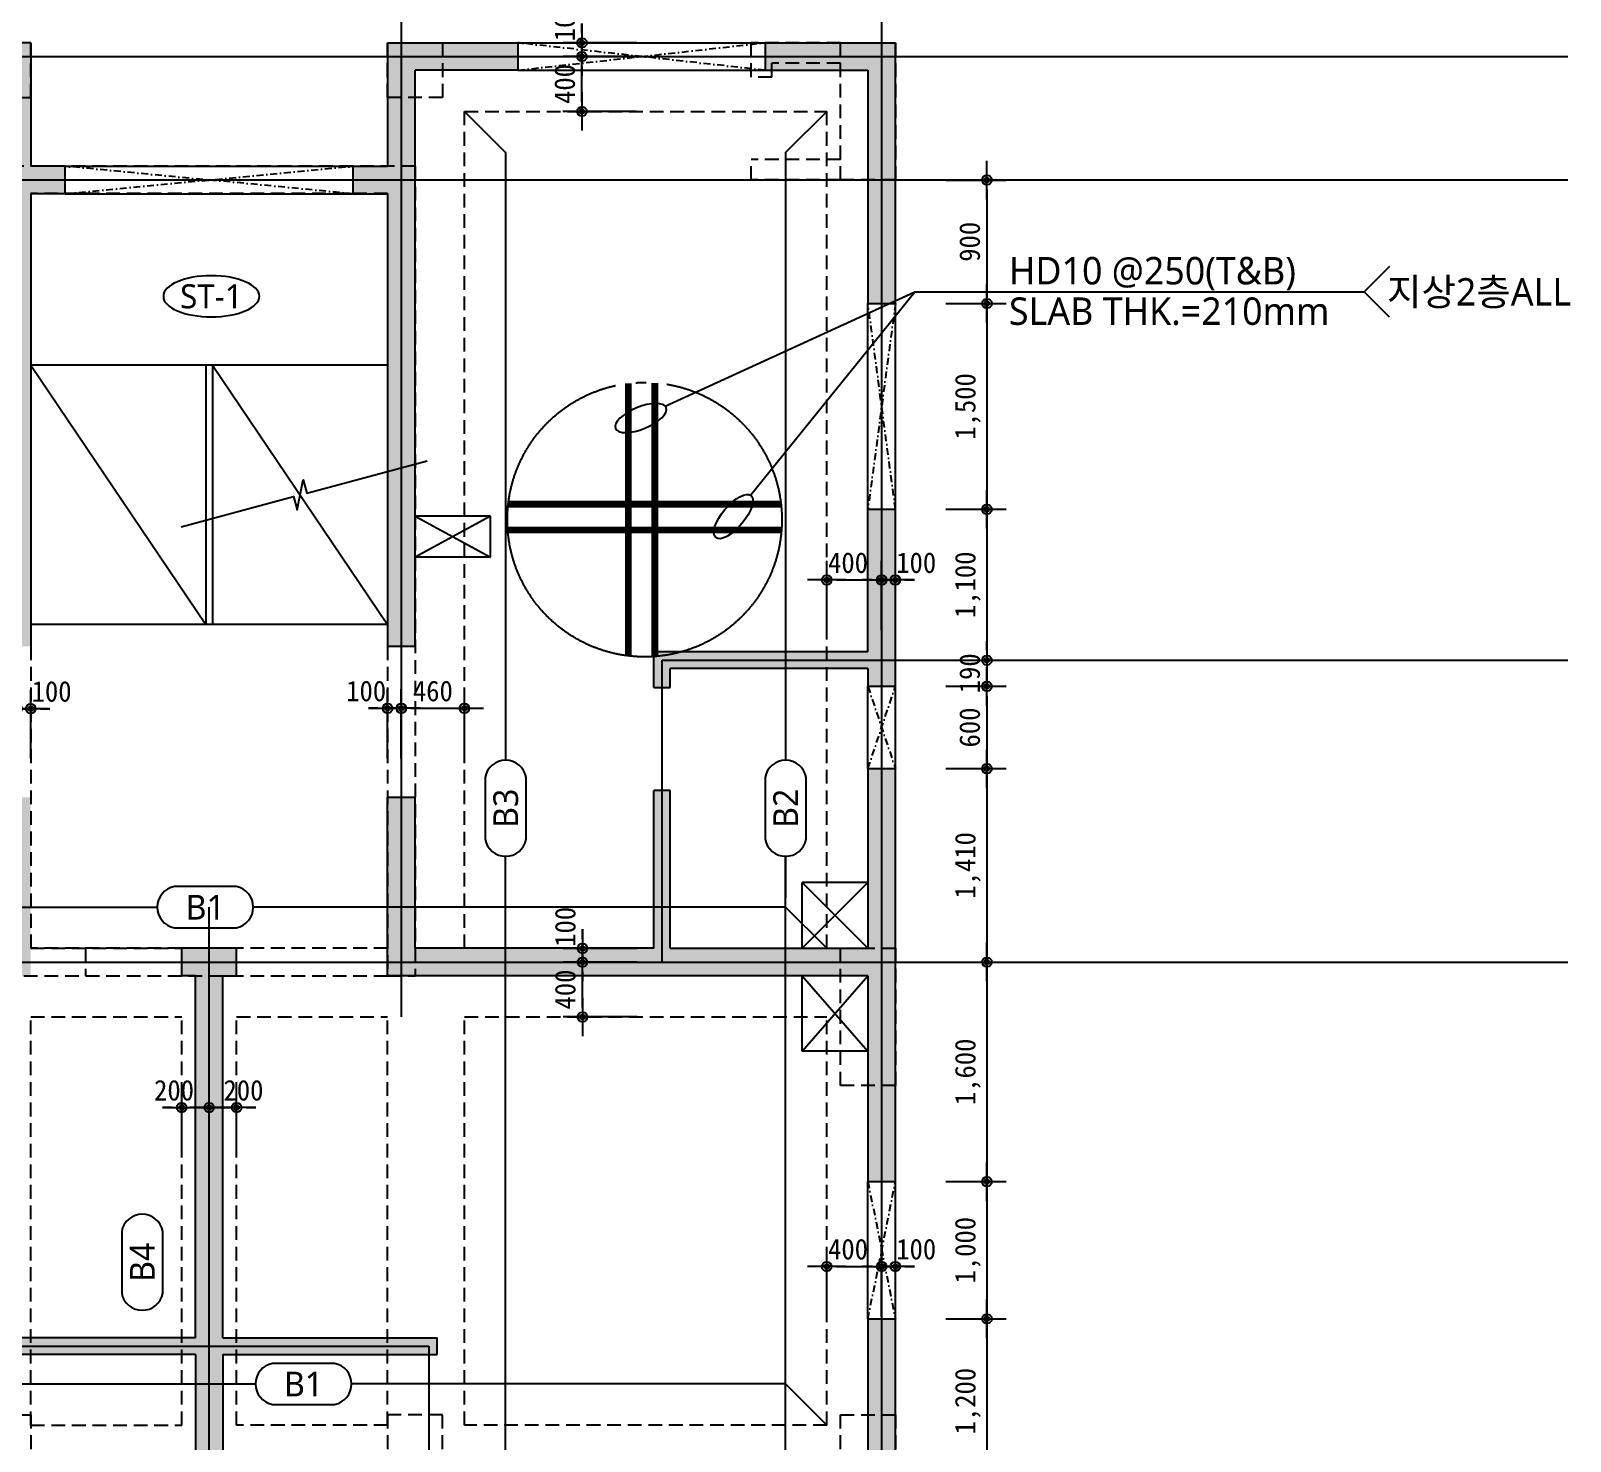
# Model space of a CAD drawing. Extents: x 4530 to 250084, y -28397 to -2308.
# Drawn here: x 59530 to 70747, y -18488 to -8208 of the extents above; entities that cross this region are included whole.
import ezdxf
from ezdxf.enums import TextEntityAlignment as Align

# ---------------------------------------------------------------- set-up
doc = ezdxf.new("R2010")
doc.units = 0
doc.header["$LTSCALE"] = 100
doc.header["$MEASUREMENT"] = 0
doc.header["$PDMODE"] = 34
doc.header["$PDSIZE"] = 3
for name, pattern in [('CENTER2', [16.25, 15, -0.5, 0.25, -0.5]), ('DASHDOT', [1, 0.5, -0.25, 0, -0.25]), ('DASHED2', [2.75, 2, -0.75]), ('HIDDEN2', [1.5, 1, -0.5])]:
    doc.linetypes.add(name, pattern=pattern)
doc.layers.get('0').update_dxf_attribs({"linetype": 'CONTINUOUS'})
doc.layers.get('Defpoints').update_dxf_attribs({"color": 171, "linetype": 'CONTINUOUS'})
for name, color, linetype in [('AA-253', 253, 'CONTINUOUS'), ('AS-WAL2', 7, 'CONTINUOUS'), ('BCON', 6, 'HIDDEN2'), ('cen', 1, 'CONTINUOUS'), ('CON', 2, 'CONTINUOUS'), ('ELE4', 4, 'CONTINUOUS'), ('OPEN', 8, 'CONTINUOUS'), ('RXOPEN', 8, 'DASHDOT'), ('S_GIR(RC)', 3, 'HIDDEN2'), ('S_REBAR(B)', 4, 'DASHED2'), ('S_REBAR(T)', 4, 'CONTINUOUS'), ('S_SYM', 6, 'CONTINUOUS'), ('S_SYM(B)', 5, 'CONTINUOUS'), ('S_SYM(S)', 5, 'CONTINUOUS'), ('S_TXT(G)', 7, 'CONTINUOUS'), ('S_TXT(S)', 3, 'CONTINUOUS'), ('SDIM', 1, 'CONTINUOUS'), ('SYM', 7, 'CONTINUOUS'), ('TEXT-02', 3, 'CONTINUOUS')]:
    doc.layers.add(name, color=color, linetype=linetype)
doc.styles.add('EUN-STYLE1', font='malgun.ttf')
doc.styles.add('WL', font='')
doc.styles.add('돋움', font='')
doc.styles.get('WL').set_extended_font_data('Dotum')
doc.styles.get('돋움').set_extended_font_data('DotumChe')
doc.dimstyles.new('YenaA3-100-S', dxfattribs={"dimscale": 200, "dimtxt": 3, "dimasz": 0.75, "dimexe": 1.4, "dimexo": 3, "dimgap": 0.5, "dimtad": 1, "dimdec": 0, "dimdsep": 46, "dimlunit": 6, "dimtxsty": 'WL', "dimblk1": 'DIMDOT', "dimblk2": 'DIMDOT', "dimsah": 1, "dimcen": 2.5, "dimdle": 2, "dimclrd": 256, "dimclre": 256, "dimclrt": 4, "dimadec": 0, "dimazin": 0, "dimtfac": 8, "dimtdec": 0, "dimtix": 1, "dimtmove": 2, "dimatfit": 3, "dimldrblk": 'DIMDOT', "dimfxl": 1, "dimtolj": 1, "dimtzin": 0, "dimarcsym": 0})

# ---------------------------------------------------------------- blocks, each defined once
blk = doc.blocks.new('FHSG')
at = {"layer": 'BCON'}
for p, q in [((106780, 21767), (106780, 22017)), ((107430, 22017), (106780, 22017)), ((106930, 21767), (106780, 21767)), ((106930, 21767), (106930, 21867)), ((107430, 21867), (106930, 21867)), ((101330, 21117), (101330, 15217)), ((104330, 21117), (101330, 21117)), ((104330, 21117), (104330, 15217)), ((106780, 21017), (106780, 21167)), ((107430, 21167), (106780, 21167)), ((107430, 21017), (106780, 21017)), ((101530, 20917), (101530, 15417)), ((104130, 20917), (101530, 20917)), ((104130, 20917), (104130, 15217)), ((104130, 15417), (101530, 15417)), ((101930, 15417), (101930, 15217)), ((101330, 15217), (104130, 15217)), ((104130, 15217), (104330, 15217))]:
    blk.add_line(p, q, dxfattribs=at)
for points in [[(98230, 22017), (97830, 22017), (97830, 21017), (98230, 21017)], [(101530, 22017), (101130, 22017), (101130, 21617), (101530, 21617)], [(104130, 22017), (104530, 22017), (104530, 21617), (104130, 21617)], [(107430, 22017), (107830, 22017), (107830, 21017), (107430, 21017)], [(98230, 15417), (97830, 15417), (97830, 14417), (98230, 14417)], [(107430, 15417), (107830, 15417), (107830, 14417), (107430, 14417)], [(98230, 12017), (97830, 12017), (97830, 11017), (98230, 11017)], [(101130, 12017), (101530, 12017), (101530, 11017), (101130, 11017)], [(104530, 12017), (104130, 12017), (104130, 11017), (104530, 11017)], [(107430, 12017), (107830, 12017), (107830, 11017), (107430, 11017)]]:
    blk.add_lwpolyline(points, close=True, dxfattribs=at)
blk = doc.blocks.new('SYM(B)')
at = {"layer": 'S_SYM', "color": 5, "elevation": 0}
blk.add_lwpolyline([(180, -120, 0.833333), (180, 120), (-180, 120, 0.833333), (-180, -120)], format="xyb", close=True, dxfattribs=at)
blk = doc.blocks.new('DIMDOT')
at = {"linetype": 'Continuous'}
blk.add_line((-2, 0), (2, 0), dxfattribs=at)
for radius in [0.5, 0.25]:
    blk.add_circle((0, 0), radius, dxfattribs=at)
blk = doc.blocks.new('*D47')
at = {"layer": 'Defpoints', "color": 0, "transparency": 16777216}
for p in [(59430, -13149), (58970, -13814), (59430, -13814)]:
    blk.add_point(p, dxfattribs=at)
at = {"layer": 'SDIM', "lineweight": -2, "transparency": 16777216}
for p, q in [((58970, -13514), (58970, -13009)), ((59430, -13514), (59430, -13009)), ((59040, -13149), (59360, -13149))]:
    blk.add_line(p, q, dxfattribs=at)
at = {"layer": 'SDIM', "lineweight": -2, "transparency": 16777216, "xscale": 70, "yscale": 70, "zscale": 70, "rotation": 180}
blk.add_blockref('DIMDOT', (58970, -13149), dxfattribs=at)
at = {"layer": 'SDIM', "lineweight": -2, "transparency": 16777216, "xscale": 70, "yscale": 70, "zscale": 70}
blk.add_blockref('DIMDOT', (59430, -13149), dxfattribs=at)
at = {"layer": 'SDIM', "color": 4, "transparency": 16777216, "insert": (59185, -13024), "char_height": 150, "attachment_point": 5, "style": '돋움'}
blk.add_mtext('\\A1;460', dxfattribs=at)
blk = doc.blocks.new('*D48')
at = {"layer": 'Defpoints', "color": 0, "transparency": 16777216}
for p in [(59530, -13149), (59430, -13814), (59530, -13814)]:
    blk.add_point(p, dxfattribs=at)
at = {"layer": 'SDIM', "lineweight": -2, "transparency": 16777216}
for p, q in [((59430, -13514), (59430, -13009)), ((59530, -13514), (59530, -13009)), ((59360, -13149), (59290, -13149)), ((59430, -13149), (59530, -13149)), ((59600, -13149), (59670, -13149))]:
    blk.add_line(p, q, dxfattribs=at)
at = {"layer": 'SDIM', "lineweight": -2, "transparency": 16777216, "xscale": 70, "yscale": 70, "zscale": 70}
blk.add_blockref('DIMDOT', (59430, -13149), dxfattribs=at)
at = {"layer": 'SDIM', "lineweight": -2, "transparency": 16777216, "xscale": 70, "yscale": 70, "zscale": 70, "rotation": 180}
blk.add_blockref('DIMDOT', (59530, -13149), dxfattribs=at)
at = {"layer": 'SDIM', "color": 4, "transparency": 16777216, "insert": (59682, -13024), "char_height": 150, "attachment_point": 5, "style": '돋움'}
blk.add_mtext('\\A1;100', dxfattribs=at)
blk = doc.blocks.new('*D49')
at = {"layer": 'Defpoints', "color": 0, "transparency": 16777216}
for p in [(62230, -13146), (62130, -13812), (62230, -13812)]:
    blk.add_point(p, dxfattribs=at)
at = {"layer": 'SDIM', "lineweight": -2, "transparency": 16777216}
for p, q in [((62130, -13512), (62130, -13006)), ((62230, -13512), (62230, -13006)), ((62060, -13146), (61990, -13146)), ((62130, -13146), (62230, -13146)), ((62300, -13146), (62370, -13146))]:
    blk.add_line(p, q, dxfattribs=at)
at = {"layer": 'SDIM', "lineweight": -2, "transparency": 16777216, "xscale": 70, "yscale": 70, "zscale": 70}
blk.add_blockref('DIMDOT', (62130, -13146), dxfattribs=at)
at = {"layer": 'SDIM', "lineweight": -2, "transparency": 16777216, "xscale": 70, "yscale": 70, "zscale": 70, "rotation": 180}
blk.add_blockref('DIMDOT', (62230, -13146), dxfattribs=at)
at = {"layer": 'SDIM', "color": 4, "transparency": 16777216, "insert": (61974, -13021), "char_height": 150, "attachment_point": 5, "style": '돋움'}
blk.add_mtext('\\A1;100', dxfattribs=at)
blk = doc.blocks.new('*D50')
at = {"layer": 'Defpoints', "color": 0, "transparency": 16777216}
for p in [(62690, -13146), (62230, -13812), (62690, -13812)]:
    blk.add_point(p, dxfattribs=at)
at = {"layer": 'SDIM', "lineweight": -2, "transparency": 16777216}
for p, q in [((62230, -13512), (62230, -13006)), ((62690, -13512), (62690, -13006)), ((62300, -13146), (62620, -13146))]:
    blk.add_line(p, q, dxfattribs=at)
at = {"layer": 'SDIM', "lineweight": -2, "transparency": 16777216, "xscale": 70, "yscale": 70, "zscale": 70, "rotation": 180}
blk.add_blockref('DIMDOT', (62230, -13146), dxfattribs=at)
at = {"layer": 'SDIM', "lineweight": -2, "transparency": 16777216, "xscale": 70, "yscale": 70, "zscale": 70}
blk.add_blockref('DIMDOT', (62690, -13146), dxfattribs=at)
at = {"layer": 'SDIM', "color": 4, "transparency": 16777216, "insert": (62460, -13021), "char_height": 150, "attachment_point": 5, "style": '돋움'}
blk.add_mtext('\\A1;460', dxfattribs=at)
blk = doc.blocks.new('*D51')
at = {"layer": 'Defpoints', "color": 0, "transparency": 16777216}
for p in [(65730, -12211), (65330, -12876), (65730, -12876)]:
    blk.add_point(p, dxfattribs=at)
at = {"layer": 'SDIM', "lineweight": -2, "transparency": 16777216}
for p, q in [((65330, -12576), (65330, -12071)), ((65730, -12576), (65730, -12071)), ((65400, -12211), (65660, -12211))]:
    blk.add_line(p, q, dxfattribs=at)
at = {"layer": 'SDIM', "lineweight": -2, "transparency": 16777216, "xscale": 70, "yscale": 70, "zscale": 70, "rotation": 180}
blk.add_blockref('DIMDOT', (65330, -12211), dxfattribs=at)
at = {"layer": 'SDIM', "lineweight": -2, "transparency": 16777216, "xscale": 70, "yscale": 70, "zscale": 70}
blk.add_blockref('DIMDOT', (65730, -12211), dxfattribs=at)
at = {"layer": 'SDIM', "color": 4, "transparency": 16777216, "insert": (65485, -12086), "char_height": 150, "attachment_point": 5, "style": '돋움'}
blk.add_mtext('\\A1;400', dxfattribs=at)
blk = doc.blocks.new('*D52')
at = {"layer": 'Defpoints', "color": 0, "transparency": 16777216}
for p in [(65830, -12211), (65730, -12876), (65830, -12876)]:
    blk.add_point(p, dxfattribs=at)
at = {"layer": 'SDIM', "lineweight": -2, "transparency": 16777216}
for p, q in [((65730, -12576), (65730, -12071)), ((65830, -12576), (65830, -12071)), ((65660, -12211), (65590, -12211)), ((65730, -12211), (65830, -12211)), ((65900, -12211), (65970, -12211))]:
    blk.add_line(p, q, dxfattribs=at)
at = {"layer": 'SDIM', "lineweight": -2, "transparency": 16777216, "xscale": 70, "yscale": 70, "zscale": 70}
blk.add_blockref('DIMDOT', (65730, -12211), dxfattribs=at)
at = {"layer": 'SDIM', "lineweight": -2, "transparency": 16777216, "xscale": 70, "yscale": 70, "zscale": 70, "rotation": 180}
blk.add_blockref('DIMDOT', (65830, -12211), dxfattribs=at)
at = {"layer": 'SDIM', "color": 4, "transparency": 16777216, "insert": (65982, -12086), "char_height": 150, "attachment_point": 5, "style": '돋움'}
blk.add_mtext('\\A1;100', dxfattribs=at)
blk = doc.blocks.new('*D53')
at = {"layer": 'Defpoints', "color": 0, "transparency": 16777216}
for p in [(65730, -17215), (65330, -17880), (65730, -17880)]:
    blk.add_point(p, dxfattribs=at)
at = {"layer": 'SDIM', "lineweight": -2, "transparency": 16777216}
for p, q in [((65330, -17580), (65330, -17075)), ((65730, -17580), (65730, -17075)), ((65400, -17215), (65660, -17215))]:
    blk.add_line(p, q, dxfattribs=at)
at = {"layer": 'SDIM', "lineweight": -2, "transparency": 16777216, "xscale": 70, "yscale": 70, "zscale": 70, "rotation": 180}
blk.add_blockref('DIMDOT', (65330, -17215), dxfattribs=at)
at = {"layer": 'SDIM', "lineweight": -2, "transparency": 16777216, "xscale": 70, "yscale": 70, "zscale": 70}
blk.add_blockref('DIMDOT', (65730, -17215), dxfattribs=at)
at = {"layer": 'SDIM', "color": 4, "transparency": 16777216, "insert": (65485, -17089), "char_height": 150, "attachment_point": 5, "style": '돋움'}
blk.add_mtext('\\A1;400', dxfattribs=at)
blk = doc.blocks.new('*D54')
at = {"layer": 'Defpoints', "color": 0, "transparency": 16777216}
for p in [(65830, -17215), (65730, -17880), (65830, -17880)]:
    blk.add_point(p, dxfattribs=at)
at = {"layer": 'SDIM', "lineweight": -2, "transparency": 16777216}
for p, q in [((65730, -17580), (65730, -17075)), ((65830, -17580), (65830, -17075)), ((65660, -17215), (65590, -17215)), ((65730, -17215), (65830, -17215)), ((65900, -17215), (65970, -17215))]:
    blk.add_line(p, q, dxfattribs=at)
at = {"layer": 'SDIM', "lineweight": -2, "transparency": 16777216, "xscale": 70, "yscale": 70, "zscale": 70}
blk.add_blockref('DIMDOT', (65730, -17215), dxfattribs=at)
at = {"layer": 'SDIM', "lineweight": -2, "transparency": 16777216, "xscale": 70, "yscale": 70, "zscale": 70, "rotation": 180}
blk.add_blockref('DIMDOT', (65830, -17215), dxfattribs=at)
at = {"layer": 'SDIM', "color": 4, "transparency": 16777216, "insert": (65982, -17089), "char_height": 150, "attachment_point": 5, "style": '돋움'}
blk.add_mtext('\\A1;100', dxfattribs=at)
blk = doc.blocks.new('*D57')
at = {"layer": 'Defpoints', "color": 0, "transparency": 16777216}
for p in [(60830, -16056), (60630, -16721), (60830, -16721)]:
    blk.add_point(p, dxfattribs=at)
at = {"layer": 'SDIM', "lineweight": -2, "transparency": 16777216}
for p, q in [((60630, -16421), (60630, -15916)), ((60830, -16421), (60830, -15916)), ((60560, -16056), (60490, -16056)), ((60630, -16056), (60830, -16056)), ((60900, -16056), (60970, -16056))]:
    blk.add_line(p, q, dxfattribs=at)
at = {"layer": 'SDIM', "lineweight": -2, "transparency": 16777216, "xscale": 70, "yscale": 70, "zscale": 70}
blk.add_blockref('DIMDOT', (60630, -16056), dxfattribs=at)
at = {"layer": 'SDIM', "lineweight": -2, "transparency": 16777216, "xscale": 70, "yscale": 70, "zscale": 70, "rotation": 180}
blk.add_blockref('DIMDOT', (60830, -16056), dxfattribs=at)
at = {"layer": 'SDIM', "color": 4, "transparency": 16777216, "insert": (60574, -15931), "char_height": 150, "attachment_point": 5, "style": '돋움'}
blk.add_mtext('\\A1;200', dxfattribs=at)
blk = doc.blocks.new('*D58')
at = {"layer": 'Defpoints', "color": 0, "transparency": 16777216}
for p in [(61030, -16056), (60830, -16721), (61030, -16721)]:
    blk.add_point(p, dxfattribs=at)
at = {"layer": 'SDIM', "lineweight": -2, "transparency": 16777216}
for p, q in [((60830, -16421), (60830, -15916)), ((61030, -16421), (61030, -15916)), ((60760, -16056), (60690, -16056)), ((60830, -16056), (61030, -16056)), ((61100, -16056), (61170, -16056))]:
    blk.add_line(p, q, dxfattribs=at)
at = {"layer": 'SDIM', "lineweight": -2, "transparency": 16777216, "xscale": 70, "yscale": 70, "zscale": 70}
blk.add_blockref('DIMDOT', (60830, -16056), dxfattribs=at)
at = {"layer": 'SDIM', "lineweight": -2, "transparency": 16777216, "xscale": 70, "yscale": 70, "zscale": 70, "rotation": 180}
blk.add_blockref('DIMDOT', (61030, -16056), dxfattribs=at)
at = {"layer": 'SDIM', "color": 4, "transparency": 16777216, "insert": (61080, -15931), "char_height": 150, "attachment_point": 5, "style": '돋움'}
blk.add_mtext('\\A1;200', dxfattribs=at)
blk = doc.blocks.new('*D61')
at = {"layer": 'Defpoints', "color": 0, "transparency": 16777216}
for p in [(63546, -8296), (64244, -8296), (64244, -8396)]:
    blk.add_point(p, dxfattribs=at)
at = {"layer": 'SDIM', "lineweight": -2, "transparency": 16777216}
for p, q in [((63546, -8226), (63546, -8156)), ((63944, -8296), (63406, -8296)), ((63546, -8396), (63546, -8296)), ((63944, -8396), (63406, -8396)), ((63546, -8466), (63546, -8536))]:
    blk.add_line(p, q, dxfattribs=at)
at = {"layer": 'SDIM', "lineweight": -2, "transparency": 16777216, "xscale": 70, "yscale": 70, "zscale": 70}
for p, rotation in [((63546, -8296), 270), ((63546, -8396), 90)]:
    blk.add_blockref('DIMDOT', p, dxfattribs=dict(at, rotation=rotation))
at = {"layer": 'SDIM', "color": 4, "transparency": 16777216, "insert": (63421, -8139), "char_height": 150, "attachment_point": 5, "rotation": 90, "style": '돋움'}
blk.add_mtext('\\A1;100', dxfattribs=at)
blk = doc.blocks.new('*D62')
at = {"layer": 'Defpoints', "color": 0, "transparency": 16777216}
for p in [(63546, -8396), (64244, -8396), (64244, -8796)]:
    blk.add_point(p, dxfattribs=at)
at = {"layer": 'SDIM', "lineweight": -2, "transparency": 16777216}
for p, q in [((63944, -8396), (63406, -8396)), ((63546, -8726), (63546, -8466)), ((63944, -8796), (63406, -8796))]:
    blk.add_line(p, q, dxfattribs=at)
at = {"layer": 'SDIM', "lineweight": -2, "transparency": 16777216, "xscale": 70, "yscale": 70, "zscale": 70}
for p, rotation in [((63546, -8396), 90), ((63546, -8796), 270)]:
    blk.add_blockref('DIMDOT', p, dxfattribs=dict(at, rotation=rotation))
at = {"layer": 'SDIM', "color": 4, "transparency": 16777216, "insert": (63421, -8596), "char_height": 150, "attachment_point": 5, "rotation": 90, "style": '돋움'}
blk.add_mtext('\\A1;400', dxfattribs=at)
blk = doc.blocks.new('*D65')
at = {"layer": 'Defpoints', "color": 0, "transparency": 16777216}
for p in [(63550, -14896), (64248, -14896), (64248, -14996)]:
    blk.add_point(p, dxfattribs=at)
at = {"layer": 'SDIM', "lineweight": -2, "transparency": 16777216}
for p, q in [((63550, -14826), (63550, -14756)), ((63948, -14896), (63410, -14896)), ((63550, -14996), (63550, -14896)), ((63948, -14996), (63410, -14996)), ((63550, -15066), (63550, -15136))]:
    blk.add_line(p, q, dxfattribs=at)
at = {"layer": 'SDIM', "lineweight": -2, "transparency": 16777216, "xscale": 70, "yscale": 70, "zscale": 70}
for p, rotation in [((63550, -14896), 270), ((63550, -14996), 90)]:
    blk.add_blockref('DIMDOT', p, dxfattribs=dict(at, rotation=rotation))
at = {"layer": 'SDIM', "color": 4, "transparency": 16777216, "insert": (63425, -14739), "char_height": 150, "attachment_point": 5, "rotation": 90, "style": '돋움'}
blk.add_mtext('\\A1;100', dxfattribs=at)
blk = doc.blocks.new('*D66')
at = {"layer": 'Defpoints', "color": 0, "transparency": 16777216}
for p in [(63550, -14996), (64248, -14996), (64248, -15396)]:
    blk.add_point(p, dxfattribs=at)
at = {"layer": 'SDIM', "lineweight": -2, "transparency": 16777216}
for p, q in [((63948, -14996), (63410, -14996)), ((63550, -15326), (63550, -15066)), ((63948, -15396), (63410, -15396))]:
    blk.add_line(p, q, dxfattribs=at)
at = {"layer": 'SDIM', "lineweight": -2, "transparency": 16777216, "xscale": 70, "yscale": 70, "zscale": 70}
for p, rotation in [((63550, -14996), 90), ((63550, -15396), 270)]:
    blk.add_blockref('DIMDOT', p, dxfattribs=dict(at, rotation=rotation))
at = {"layer": 'SDIM', "color": 4, "transparency": 16777216, "insert": (63425, -15196), "char_height": 150, "attachment_point": 5, "rotation": 90, "style": '돋움'}
blk.add_mtext('\\A1;400', dxfattribs=at)
blk = doc.blocks.new('*D210')
at = {"layer": 'Defpoints', "color": 0, "transparency": 16777216}
for p in [(65897, -11696), (65897, -12796), (66497, -12796)]:
    blk.add_point(p, dxfattribs=at)
at = {"layer": 'SDIM', "lineweight": -2, "transparency": 16777216}
for p, q in [((66197, -11696), (66637, -11696)), ((66497, -11766), (66497, -12726)), ((66197, -12796), (66637, -12796))]:
    blk.add_line(p, q, dxfattribs=at)
at = {"layer": 'SDIM', "lineweight": -2, "transparency": 16777216, "xscale": 70, "yscale": 70, "zscale": 70}
for p, rotation in [((66497, -11696), 90), ((66497, -12796), 270)]:
    blk.add_blockref('DIMDOT', p, dxfattribs=dict(at, rotation=rotation))
at = {"layer": 'SDIM', "color": 4, "transparency": 16777216, "insert": (66358, -12246), "char_height": 150, "attachment_point": 5, "rotation": 90, "style": '돋움'}
blk.add_mtext('\\A1;1,100', dxfattribs=at)
blk = doc.blocks.new('*D211')
at = {"layer": 'Defpoints', "color": 0, "transparency": 16777216}
for p in [(65897, -12796), (65897, -12986), (66497, -12986)]:
    blk.add_point(p, dxfattribs=at)
at = {"layer": 'SDIM', "lineweight": -2, "transparency": 16777216}
for p, q in [((66497, -12726), (66497, -12656)), ((66197, -12796), (66637, -12796)), ((66497, -12796), (66497, -12986)), ((66197, -12986), (66637, -12986)), ((66497, -13056), (66497, -13126))]:
    blk.add_line(p, q, dxfattribs=at)
at = {"layer": 'SDIM', "lineweight": -2, "transparency": 16777216, "xscale": 70, "yscale": 70, "zscale": 70}
for p, rotation in [((66497, -12796), 270), ((66497, -12986), 90)]:
    blk.add_blockref('DIMDOT', p, dxfattribs=dict(at, rotation=rotation))
at = {"layer": 'SDIM', "color": 4, "transparency": 16777216, "insert": (66372, -12891), "char_height": 150, "attachment_point": 5, "rotation": 90, "style": '돋움'}
blk.add_mtext('\\A1;190', dxfattribs=at)
blk = doc.blocks.new('*D212')
at = {"layer": 'Defpoints', "color": 0, "transparency": 16777216}
for p in [(65897, -10196), (65897, -11696), (66497, -11696)]:
    blk.add_point(p, dxfattribs=at)
at = {"layer": 'SDIM', "lineweight": -2, "transparency": 16777216}
for p, q in [((66197, -10196), (66637, -10196)), ((66497, -10266), (66497, -11626)), ((66197, -11696), (66637, -11696))]:
    blk.add_line(p, q, dxfattribs=at)
at = {"layer": 'SDIM', "lineweight": -2, "transparency": 16777216, "xscale": 70, "yscale": 70, "zscale": 70}
for p, rotation in [((66497, -10196), 90), ((66497, -11696), 270)]:
    blk.add_blockref('DIMDOT', p, dxfattribs=dict(at, rotation=rotation))
at = {"layer": 'SDIM', "color": 4, "transparency": 16777216, "insert": (66358, -10946), "char_height": 150, "attachment_point": 5, "rotation": 90, "style": '돋움'}
blk.add_mtext('\\A1;1,500', dxfattribs=at)
blk = doc.blocks.new('*D213')
at = {"layer": 'Defpoints', "color": 0, "transparency": 16777216}
for p in [(65897, -9296), (65897, -10196), (66497, -10196)]:
    blk.add_point(p, dxfattribs=at)
at = {"layer": 'SDIM', "lineweight": -2, "transparency": 16777216}
for p, q in [((66197, -9296), (66637, -9296)), ((66497, -9366), (66497, -10126)), ((66197, -10196), (66637, -10196))]:
    blk.add_line(p, q, dxfattribs=at)
at = {"layer": 'SDIM', "lineweight": -2, "transparency": 16777216, "xscale": 70, "yscale": 70, "zscale": 70}
for p, rotation in [((66497, -9296), 90), ((66497, -10196), 270)]:
    blk.add_blockref('DIMDOT', p, dxfattribs=dict(at, rotation=rotation))
at = {"layer": 'SDIM', "color": 4, "transparency": 16777216, "insert": (66372, -9746), "char_height": 150, "attachment_point": 5, "rotation": 90, "style": '돋움'}
blk.add_mtext('\\A1;900', dxfattribs=at)
blk = doc.blocks.new('*D229')
at = {"layer": 'Defpoints', "color": 0, "transparency": 16777216}
for p in [(65897, -12986), (65897, -13586), (66497, -13586)]:
    blk.add_point(p, dxfattribs=at)
at = {"layer": 'SDIM', "lineweight": -2, "transparency": 16777216}
for p, q in [((66197, -12986), (66637, -12986)), ((66497, -13056), (66497, -13516)), ((66197, -13586), (66637, -13586))]:
    blk.add_line(p, q, dxfattribs=at)
at = {"layer": 'SDIM', "lineweight": -2, "transparency": 16777216, "xscale": 70, "yscale": 70, "zscale": 70}
for p, rotation in [((66497, -12986), 90), ((66497, -13586), 270)]:
    blk.add_blockref('DIMDOT', p, dxfattribs=dict(at, rotation=rotation))
at = {"layer": 'SDIM', "color": 4, "transparency": 16777216, "insert": (66372, -13286), "char_height": 150, "attachment_point": 5, "rotation": 90, "style": '돋움'}
blk.add_mtext('\\A1;600', dxfattribs=at)
blk = doc.blocks.new('*D230')
at = {"layer": 'Defpoints', "color": 0, "transparency": 16777216}
for p in [(65897, -13586), (65897, -14996), (66497, -14996)]:
    blk.add_point(p, dxfattribs=at)
at = {"layer": 'SDIM', "lineweight": -2, "transparency": 16777216}
for p, q in [((66197, -13586), (66637, -13586)), ((66497, -13656), (66497, -14926)), ((66197, -14996), (66637, -14996))]:
    blk.add_line(p, q, dxfattribs=at)
at = {"layer": 'SDIM', "lineweight": -2, "transparency": 16777216, "xscale": 70, "yscale": 70, "zscale": 70}
for p, rotation in [((66497, -13586), 90), ((66497, -14996), 270)]:
    blk.add_blockref('DIMDOT', p, dxfattribs=dict(at, rotation=rotation))
at = {"layer": 'SDIM', "color": 4, "transparency": 16777216, "insert": (66358, -14291), "char_height": 150, "attachment_point": 5, "rotation": 90, "style": '돋움'}
blk.add_mtext('\\A1;1,410', dxfattribs=at)
blk = doc.blocks.new('*D231')
at = {"layer": 'Defpoints', "color": 0, "transparency": 16777216}
for p in [(65897, -14996), (65897, -16596), (66497, -16596)]:
    blk.add_point(p, dxfattribs=at)
at = {"layer": 'SDIM', "lineweight": -2, "transparency": 16777216}
for p, q in [((66197, -14996), (66637, -14996)), ((66497, -15066), (66497, -16526)), ((66197, -16596), (66637, -16596))]:
    blk.add_line(p, q, dxfattribs=at)
at = {"layer": 'SDIM', "lineweight": -2, "transparency": 16777216, "xscale": 70, "yscale": 70, "zscale": 70}
for p, rotation in [((66497, -14996), 90), ((66497, -16596), 270)]:
    blk.add_blockref('DIMDOT', p, dxfattribs=dict(at, rotation=rotation))
at = {"layer": 'SDIM', "color": 4, "transparency": 16777216, "insert": (66358, -15796), "char_height": 150, "attachment_point": 5, "rotation": 90, "style": '돋움'}
blk.add_mtext('\\A1;1,600', dxfattribs=at)
blk = doc.blocks.new('*D232')
at = {"layer": 'Defpoints', "color": 0, "transparency": 16777216}
for p in [(65897, -16596), (65897, -17596), (66497, -17596)]:
    blk.add_point(p, dxfattribs=at)
at = {"layer": 'SDIM', "lineweight": -2, "transparency": 16777216}
for p, q in [((66197, -16596), (66637, -16596)), ((66497, -16666), (66497, -17526)), ((66197, -17596), (66637, -17596))]:
    blk.add_line(p, q, dxfattribs=at)
at = {"layer": 'SDIM', "lineweight": -2, "transparency": 16777216, "xscale": 70, "yscale": 70, "zscale": 70}
for p, rotation in [((66497, -16596), 90), ((66497, -17596), 270)]:
    blk.add_blockref('DIMDOT', p, dxfattribs=dict(at, rotation=rotation))
at = {"layer": 'SDIM', "color": 4, "transparency": 16777216, "insert": (66358, -17096), "char_height": 150, "attachment_point": 5, "rotation": 90, "style": '돋움'}
blk.add_mtext('\\A1;1,000', dxfattribs=at)
blk = doc.blocks.new('*D233')
at = {"layer": 'Defpoints', "color": 0, "transparency": 16777216}
for p in [(65897, -17596), (65897, -18796), (66497, -18796)]:
    blk.add_point(p, dxfattribs=at)
at = {"layer": 'SDIM', "lineweight": -2, "transparency": 16777216}
for p, q in [((66197, -17596), (66637, -17596)), ((66497, -17666), (66497, -18726)), ((66197, -18796), (66637, -18796))]:
    blk.add_line(p, q, dxfattribs=at)
at = {"layer": 'SDIM', "lineweight": -2, "transparency": 16777216, "xscale": 70, "yscale": 70, "zscale": 70}
for p, rotation in [((66497, -17596), 90), ((66497, -18796), 270)]:
    blk.add_blockref('DIMDOT', p, dxfattribs=dict(at, rotation=rotation))
at = {"layer": 'SDIM', "color": 4, "transparency": 16777216, "insert": (66358, -18196), "char_height": 150, "attachment_point": 5, "rotation": 90, "style": '돋움'}
blk.add_mtext('\\A1;1,200', dxfattribs=at)

msp = doc.modelspace()

# ---------------------------------------------------------------- hatches: boundary and pattern name
at = {"layer": 'AA-253'}
h = msp.add_hatch(color=256, dxfattribs=at)
h.dxf.hatch_style = 1
h.paths.add_polyline_path([(56030.2, -8495.5), (56780.2, -8495.5), (56780.2, -8295.5), (55830.2, -8295.5), (55830.2, -10195.5), (56030.2, -10195.5)])
h.paths.add_polyline_path([(59530.2, -9395.5), (59780.2, -9395.5), (59780.2, -9195.5), (59530.2, -9195.5), (59530.2, -8295.5), (58580.2, -8295.5), (58580.2, -8495.5), (59330.2, -8495.5), (59330.2, -12695.5), (59530.2, -12695.5)])
h.paths.add_polyline_path([(62330.2, -8495.5), (63080.2, -8495.5), (63080.2, -8295.5), (62130.2, -8295.5), (62130.2, -9195.5), (61880.2, -9195.5), (61880.2, -9395.5), (62130.2, -9395.5), (62130.2, -12695.5), (62330.2, -12695.5)])
h.paths.add_polyline_path([(65830.2, -8295.5), (64880.2, -8295.5), (64880.2, -8495.5), (65630.2, -8495.5), (65630.2, -10195.5), (65830.2, -10195.5)])
h.paths.add_polyline_path([(65830.2, -11695.5), (65630.2, -11695.5), (65630.2, -12735.5), (64070.2, -12735.5), (64070.2, -12995.5), (64190.2, -12995.5), (64190.2, -12855.5), (65630.2, -12855.5), (65630.2, -12985.5), (65830.2, -12985.5)])
h.paths.add_polyline_path([(56030.2, -11695.5), (55830.2, -11695.5), (55830.2, -12985.5), (56030.2, -12985.5), (56030.2, -12855.5), (57470.2, -12855.5), (57470.2, -12995.5), (57590.2, -12995.5), (57590.2, -12735.5), (56030.2, -12735.5)])
h.paths.add_polyline_path([(59530.2, -13795.5), (59330.2, -13795.5), (59330.2, -14895.5), (57590.2, -14895.5), (57590.2, -13745.5), (57470.2, -13745.5), (57470.2, -14895.5), (56030.2, -14895.5), (56030.2, -13585.5), (55830.2, -13585.5), (55830.2, -16095.5), (56030.2, -16095.5), (56030.2, -15095.5), (59530.2, -15095.5)])
h.paths.add_polyline_path([(65830.2, -13585.5), (65630.2, -13585.5), (65630.2, -14895.5), (64190.2, -14895.5), (64190.2, -13745.5), (64070.2, -13745.5), (64070.2, -14895.5), (62330.2, -14895.5), (62330.2, -13795.5), (62130.2, -13795.5), (62130.2, -15095.5), (65630.2, -15095.5), (65630.2, -16595.5), (65830.2, -16595.5)])
h.paths.add_polyline_path([(60930.2, -15095.5), (61030.2, -15095.5), (61030.2, -14895.5), (60630.2, -14895.5), (60630.2, -15095.5), (60730.2, -15095.5), (60730.2, -17735.5), (59170.2, -17735.5), (59170.2, -17855.5), (60730.2, -17855.5), (60730.2, -19895.5), (60120.2, -19895.5), (60120.2, -20095.5), (61540.2, -20095.5), (61540.2, -19895.5), (60930.2, -19895.5), (60930.2, -17855.5), (62490.2, -17855.5), (62490.2, -17735.5), (60930.2, -17735.5)])
h.paths.add_polyline_path([(57370.2, -18720.5), (56030.2, -18720.5), (56030.2, -17595.5), (55830.2, -17595.5), (55830.2, -20095.5), (57370.2, -20095.5), (57370.2, -19895.5), (56030.2, -19895.5), (56030.2, -18870.5), (57370.2, -18870.5)])
h.paths.add_polyline_path([(59290.2, -18605.5), (59170.2, -18605.5), (59170.2, -20095.5), (59520.2, -20095.5), (59520.2, -19895.5), (59290.2, -19895.5)])
h.paths.add_polyline_path([(62490.2, -18605.5), (62370.2, -18605.5), (62370.2, -19895.5), (62140.2, -19895.5), (62140.2, -20095.5), (62490.2, -20095.5)])
h.paths.add_polyline_path([(65830.2, -17595.5), (65630.2, -17595.5), (65630.2, -18720.5), (64290.2, -18720.5), (64290.2, -18870.5), (65630.2, -18870.5), (65630.2, -19895.5), (64290.2, -19895.5), (64290.2, -20095.5), (65830.2, -20095.5)])

# ---------------------------------------------------------------- linework, layer by layer
at = {"color": 5, "linetype": 'CENTER2', "ltscale": 3}
msp.add_circle((64002.8, -11771.3), 1000, dxfattribs=at)
at = {"layer": 'AS-WAL2'}
for p, q in [((63080.2, -8295.5), (64880.2, -8295.5)), ((63080.2, -8495.5), (64880.2, -8495.5)), ((59780.2, -9195.5), (61880.2, -9195.5)), ((59780.2, -9395.5), (61880.2, -9395.5)), ((65630.2, -11695.5), (65630.2, -10195.5)), ((65830.2, -11695.5), (65830.2, -10195.5)), ((65630.2, -13585.5), (65630.2, -12985.5)), ((65830.2, -13585.5), (65830.2, -12985.5)), ((65630.2, -17595.5), (65630.2, -16595.5)), ((65830.2, -17595.5), (65830.2, -16595.5))]:
    msp.add_line(p, q, dxfattribs=at)
at = {"layer": 'cen'}
for p, q in [((62230.2, -15395.5), (62230.2, -5895.5)), ((65730.2, -22495.5), (65730.2, -5895.5)), ((50930.2, -8395.5), (70730.2, -8395.5)), ((50930.2, -9295.5), (70730.2, -9295.5)), ((64130.2, -14995.5), (64130.2, -12795.5)), ((64130.2, -12795.5), (65730.2, -12795.5)), ((65730.2, -12795.5), (70730.2, -12795.5)), ((60830.2, -22495.5), (60830.2, -14595.5)), ((50930.2, -14995.5), (70730.2, -14995.5)), ((64080.2, -14995.5), (65730.2, -14995.5)), ((59230.2, -17795.5), (62430.2, -17795.5)), ((62430.2, -17795.5), (62430.2, -19995.5))]:
    msp.add_line(p, q, dxfattribs=at)
at = {"layer": 'CON'}
for p, q in [((59530.2, -8295.5), (58580.2, -8295.5)), ((59530.2, -8295.5), (59530.2, -9195.5)), ((62130.2, -8295.5), (62130.2, -9195.5)), ((62130.2, -8295.5), (63080.2, -8295.5)), ((63080.2, -8295.5), (63080.2, -8495.5)), ((64880.2, -8295.5), (65830.2, -8295.5)), ((64880.2, -8295.5), (64880.2, -8495.5)), ((65830.2, -10195.5), (65830.2, -8295.5)), ((62330.2, -12695.5), (62330.2, -8495.5)), ((63080.2, -8495.5), (62330.2, -8495.5)), ((64880.2, -8495.5), (65630.2, -8495.5)), ((65630.2, -8495.5), (65630.2, -10195.5)), ((59780.2, -9195.5), (59530.2, -9195.5)), ((59780.2, -9395.5), (59780.2, -9195.5)), ((61880.2, -9195.5), (62130.2, -9195.5)), ((61880.2, -9395.5), (61880.2, -9195.5)), ((59530.2, -9395.5), (59530.2, -12695.5)), ((59780.2, -9395.5), (59530.2, -9395.5)), ((61880.2, -9395.5), (62130.2, -9395.5)), ((62130.2, -9395.5), (62130.2, -12695.5)), ((65630.2, -10195.5), (65830.2, -10195.5)), ((65630.2, -12735.5), (65630.2, -11695.5)), ((65630.2, -11695.5), (65830.2, -11695.5)), ((65830.2, -12985.5), (65830.2, -11695.5)), ((62330.2, -12695.5), (62130.2, -12695.5)), ((64070.2, -12995.5), (64070.2, -12735.5)), ((65630.2, -12735.5), (64070.2, -12735.5)), ((65630.2, -12855.5), (64190.2, -12855.5)), ((64190.2, -12995.5), (64190.2, -12855.5)), ((65630.2, -12855.5), (65630.2, -12985.5)), ((64070.2, -12995.5), (64190.2, -12995.5)), ((65630.2, -12985.5), (65830.2, -12985.5)), ((65630.2, -13585.5), (65630.2, -14895.5)), ((65630.2, -13585.5), (65830.2, -13585.5)), ((65830.2, -16595.5), (65830.2, -13585.5)), ((62130.2, -15095.5), (62130.2, -13795.5)), ((62330.2, -13795.5), (62130.2, -13795.5)), ((62330.2, -14895.5), (62330.2, -13795.5)), ((64070.2, -14895.5), (64070.2, -13745.5)), ((64190.2, -13745.5), (64070.2, -13745.5)), ((64190.2, -14895.5), (64190.2, -13745.5)), ((61030.2, -14895.5), (60630.2, -14895.5)), ((60630.2, -15095.5), (60630.2, -14895.5)), ((61030.2, -15095.5), (61030.2, -14895.5)), ((64070.2, -14895.5), (62330.2, -14895.5)), ((64190.2, -14895.5), (65630.2, -14895.5)), ((60730.2, -15095.5), (60630.2, -15095.5)), ((60730.2, -17735.5), (60730.2, -15095.5)), ((60930.2, -17735.5), (60930.2, -15095.5)), ((60930.2, -15095.5), (61030.2, -15095.5)), ((65630.2, -15095.5), (62130.2, -15095.5)), ((65630.2, -15095.5), (65630.2, -16595.5)), ((65630.2, -16595.5), (65830.2, -16595.5)), ((65630.2, -17595.5), (65630.2, -18720.5)), ((65630.2, -17595.5), (65830.2, -17595.5)), ((65830.2, -20095.5), (65830.2, -17595.5)), ((60730.2, -17735.5), (59170.2, -17735.5)), ((60930.2, -17735.5), (62490.2, -17735.5)), ((62490.2, -17855.5), (62490.2, -17735.5)), ((60730.2, -17855.5), (59170.2, -17855.5)), ((60730.2, -17855.5), (60730.2, -19895.5)), ((60930.2, -17855.5), (60930.2, -19895.5)), ((60930.2, -17855.5), (62490.2, -17855.5))]:
    msp.add_line(p, q, dxfattribs=at)
at = {"layer": 'ELE4'}
for p, q in [((62130.2, -10645.5), (59530.2, -10645.5)), ((59530.2, -10645.5), (60805.2, -12535.5)), ((60805.2, -10645.5), (60805.2, -12535.5)), ((60855.2, -10645.5), (60855.2, -12535.5)), ((60855.2, -10645.5), (62130.2, -12535.5)), ((62880.2, -11745.5), (62330.2, -11745.5)), ((62880.2, -12045.5), (62880.2, -11745.5)), ((62880.2, -12045.5), (62330.2, -12045.5)), ((62130.2, -12535.5), (59530.2, -12535.5)), ((65150.2, -14895.5), (65150.2, -14415.5)), ((65630.2, -14415.5), (65150.2, -14415.5)), ((65150.2, -15645.5), (65150.2, -15095.5)), ((65630.2, -15645.5), (65150.2, -15645.5))]:
    msp.add_line(p, q, dxfattribs=at)
msp.add_lwpolyline([(60626.1, -11822.8), (61444.4, -11603.5), (61470.3, -11700.1), (61515.1, -11481), (61541, -11577.6), (62418, -11342.6)], dxfattribs=at)
at = {"layer": 'OPEN'}
for p, q in [((62880.2, -11745.5), (62330.2, -12045.5)), ((62330.2, -11745.5), (62880.2, -12045.5)), ((65630.2, -14895.5), (65150.2, -14415.5)), ((65630.2, -14415.5), (65150.2, -14895.5)), ((65150.2, -15645.5), (65630.2, -15095.5)), ((65150.2, -15095.5), (65630.2, -15645.5))]:
    msp.add_line(p, q, dxfattribs=at)
at = {"layer": 'RXOPEN'}
for p, q in [((64880.2, -8495.5), (63080.2, -8295.5)), ((63080.2, -8495.5), (64880.2, -8295.5)), ((61880.2, -9395.5), (59780.2, -9195.5)), ((59780.2, -9395.5), (61880.2, -9195.5)), ((65830.2, -10195.5), (65630.2, -11695.5)), ((65830.2, -11695.5), (65630.2, -10195.5)), ((65630.2, -12985.5), (65830.2, -13585.5)), ((65630.2, -13585.5), (65830.2, -12985.5)), ((65630.2, -16595.5), (65830.2, -17595.5)), ((65630.2, -17595.5), (65830.2, -16595.5))]:
    msp.add_line(p, q, dxfattribs=at)
at = {"layer": 'S_GIR(RC)'}
for p, q in [((62690.2, -8795.5), (65330.2, -8795.5)), ((62690.2, -14895.5), (62690.2, -8795.5)), ((65330.2, -14895.5), (65330.2, -8795.5)), ((62130.2, -12695.5), (62130.2, -13795.5)), ((59530.2, -14895.5), (60630.2, -14895.5)), ((62130.2, -14895.5), (61030.2, -14895.5)), ((59530.2, -15395.5), (60630.2, -15395.5)), ((59530.2, -18370.5), (59530.2, -15395.5)), ((60630.2, -18370.5), (60630.2, -15395.5)), ((61030.2, -15395.5), (62130.2, -15395.5)), ((61030.2, -18370.5), (61030.2, -15395.5)), ((62130.2, -18370.5), (62130.2, -15395.5)), ((62690.2, -15395.5), (65330.2, -15395.5)), ((62690.2, -18370.5), (62690.2, -15395.5)), ((65330.2, -18370.5), (65330.2, -15395.5)), ((59530.2, -18370.5), (60630.2, -18370.5)), ((62130.2, -18370.5), (61030.2, -18370.5)), ((65330.2, -18370.5), (62690.2, -18370.5))]:
    msp.add_line(p, q, dxfattribs=at)
at = {"layer": 'S_REBAR(B)', "const_width": 50}
for points in [[(64077.8, -10774.1), (64077.8, -12768.5)], [(64999.9, -11846.3), (63005.6, -11846.3)]]:
    msp.add_lwpolyline(points, dxfattribs=at)
at = {"layer": 'S_REBAR(T)', "linetype": 'Continuous', "const_width": 50}
for points in [[(63883.9, -10778.4), (63883.9, -12764.2)], [(64996.4, -11658.7), (63009.1, -11658.7)]]:
    msp.add_lwpolyline(points, dxfattribs=at)
at = {"layer": 'S_SYM'}
for p, q in [((69431.3, -9925.5), (69245.9, -10110.9)), ((64151.6, -10943), (65972.6, -10110.9)), ((64773.4, -11592.4), (65972.6, -10110.9)), ((65972.6, -10110.9), (69245.9, -10110.9)), ((69431.3, -10296.3), (69245.9, -10110.9))]:
    msp.add_line(p, q, dxfattribs=at)
at = {"layer": 'S_SYM', "extrusion": (0, 0, -1)}
msp.add_ellipse((63974.8, -11030.6), major_axis=(185.1, 75.8), ratio=0.4, dxfattribs=at)
at = {"layer": 'S_SYM'}
msp.add_ellipse((64649.7, -11749), major_axis=(128.7, 153.1), ratio=0.4, dxfattribs=at)
at = {"layer": 'S_SYM(S)', "extrusion": (0, 0, -1)}
msp.add_ellipse((60846, -10143.3), major_axis=(-350, 0), ratio=0.4285714, dxfattribs=at)
at = {"layer": 'SYM'}
for points in [[(62690.2, -8795.5), (62990.2, -9095.5), (62990.2, -13524.9)], [(65330.2, -8795.5), (65030.2, -9095.5), (65030.2, -13524.9)], [(62690.2, -19595.5), (62990.2, -19295.5), (62990.2, -14224.9)], [(65330.2, -19595.5), (65030.2, -19295.5), (65030.2, -14224.9)], [(65030.2, -14224.9), (65030.2, -14524.9)], [(56330.2, -14895.5), (56630.2, -14595.5), (60451.5, -14595.5)], [(65330.2, -14895.5), (65030.2, -14595.5), (61151.5, -14595.5)], [(56330.2, -18370.5), (56630.2, -18070.5), (61167.6, -18070.5)], [(65330.2, -18370.5), (65030.2, -18070.5), (61867.6, -18070.5)]]:
    msp.add_lwpolyline(points, dxfattribs=at)

# ---------------------------------------------------------------- block references
msp.add_blockref('FHSG', (-42000, -30312.1))
at = {"layer": 'S_SYM(B)', "xscale": 1.250000000004547, "yscale": 1.250000000004547, "zscale": 1.250000000004547, "rotation": 90}
for p in [(62990.2, -13874.9), (65030.2, -13874.9), (60342.4, -17183.8)]:
    msp.add_blockref('SYM(B)', p, dxfattribs=at)
at = {"layer": 'S_SYM(B)', "xscale": 1.250000000004547, "yscale": 1.250000000004547, "zscale": 1.250000000004547}
for p in [(60801.5, -14595.5), (61517.6, -18070.5)]:
    msp.add_blockref('SYM(B)', p, dxfattribs=at)

# ---------------------------------------------------------------- texts
at = {"layer": 'S_TXT(G)', "style": 'EUN-STYLE1'}
for s, p in [('B3', (62990.5, -13874.9, 0)), ('B2', (65030.5, -13874.9, 0)), ('B4', (60342.7, -17183.8, 0))]:
    msp.add_text(s, height=180, rotation=90, dxfattribs=at).set_placement(p, align=Align.MIDDLE_CENTER)
for p in [(60801.5, -14595.8, 0), (61517.6, -18070.8, 0)]:
    msp.add_text('B1', height=180, dxfattribs=at).set_placement(p, align=Align.MIDDLE_CENTER)
at = {"layer": 'S_TXT(S)', "style": 'EUN-STYLE1'}
msp.add_text('ST-1', height=175, dxfattribs=at).set_placement((60846, -10143.3), align=Align.MIDDLE_CENTER)
at = {"layer": 'TEXT-02', "style": 'EUN-STYLE1'}
for s, p in [('HD10 @250(T&B)', (66657.7, -9956.8)), ('지상2층ALL', (69412.3, -10110.9)), ('SLAB THK.=210mm', (66657.7, -10251.6))]:
    msp.add_text(s, height=200, dxfattribs=at).set_placement(p, align=Align.MIDDLE_LEFT)

# ---------------------------------------------------------------- dimensions: what is measured, and where the dimension line sits
at = {"layer": 'SDIM'}
for base, p1, p2, picture, middle in [((63545.7, -8295.5), (64243.5, -8395.5), (64243.5, -8295.5), '*D61', (63420.6, -8139.2)), ((63549.9, -14895.5), (64247.8, -14995.5), (64247.8, -14895.5), '*D65', (63424.8, -14739.2))]:
    dim = msp.add_linear_dim(base=base, p1=p1, p2=p2, angle=90, dimstyle='YenaA3-100-S', override={"dimscale": 100, "dimtxt": 1.5, "dimasz": 0.7, "dimtxsty": '돋움'}, dxfattribs=at)
    dim.commit()
    dim.dimension.update_dxf_attribs({"geometry": picture, "text_midpoint": middle, "dimtype": 160})
for base, p1, p2, angle, override, picture, middle in [((63545.7, -8395.5), (64243.5, -8795.5), (64243.5, -8395.5), 90, {"dimscale": 100, "dimtxt": 1.5, "dimasz": 0.7, "dimtxsty": '돋움'}, '*D62', (63420.6, -8595.5)), ((66497.4, -10195.5), (65897.4, -9295.5), (65897.4, -10195.5), 270, {"dimscale": 100, "dimtxt": 1.5, "dimasz": 0.7, "dimlfac": 1, "dimtxsty": '돋움'}, '*D213', (66372.3, -9745.5)), ((66497.4, -11695.5), (65897.4, -10195.5), (65897.4, -11695.5), 270, {"dimscale": 100, "dimtxt": 1.5, "dimasz": 0.7, "dimlfac": 1, "dimtxsty": '돋움'}, '*D212', (66358.1, -10945.5)), ((66497.4, -12795.5), (65897.4, -11695.5), (65897.4, -12795.5), 270, {"dimscale": 100, "dimtxt": 1.5, "dimasz": 0.7, "dimlfac": 1, "dimtxsty": '돋움'}, '*D210', (66358.1, -12245.5)), ((66497.4, -12985.5), (65897.4, -12795.5), (65897.4, -12985.5), 270, {"dimscale": 100, "dimtxt": 1.5, "dimasz": 0.7, "dimlfac": 1, "dimtxsty": '돋움'}, '*D211', (66372.3, -12890.5)), ((66497.4, -13585.5), (65897.4, -12985.5), (65897.4, -13585.5), 270, {"dimscale": 100, "dimtxt": 1.5, "dimasz": 0.7, "dimlfac": 1, "dimtxsty": '돋움'}, '*D229', (66372.3, -13285.5)), ((66497.4, -14995.5), (65897.4, -13585.5), (65897.4, -14995.5), 270, {"dimscale": 100, "dimtxt": 1.5, "dimasz": 0.7, "dimlfac": 1, "dimtxsty": '돋움'}, '*D230', (66358.1, -14290.5)), ((63549.9, -14995.5), (64247.8, -15395.5), (64247.8, -14995.5), 90, {"dimscale": 100, "dimtxt": 1.5, "dimasz": 0.7, "dimtxsty": '돋움'}, '*D66', (63424.8, -15195.5)), ((66497.4, -16595.5), (65897.4, -14995.5), (65897.4, -16595.5), 270, {"dimscale": 100, "dimtxt": 1.5, "dimasz": 0.7, "dimlfac": 1, "dimtxsty": '돋움'}, '*D231', (66358.1, -15795.5)), ((66497.4, -17595.5), (65897.4, -16595.5), (65897.4, -17595.5), 270, {"dimscale": 100, "dimtxt": 1.5, "dimasz": 0.7, "dimlfac": 1, "dimtxsty": '돋움'}, '*D232', (66358.1, -17095.5)), ((66497.4, -18795.5), (65897.4, -17595.5), (65897.4, -18795.5), 270, {"dimscale": 100, "dimtxt": 1.5, "dimasz": 0.7, "dimlfac": 1, "dimtxsty": '돋움'}, '*D233', (66358.1, -18195.5))]:
    dim = msp.add_linear_dim(base=base, p1=p1, p2=p2, angle=angle, dimstyle='YenaA3-100-S', override=override, dxfattribs=at)
    dim.commit()
    dim.dimension.update_dxf_attribs({"geometry": picture, "text_midpoint": middle})
for base, p1, p2, picture, middle in [((65730.2, -12210.9), (65330.2, -12876.3), (65730.2, -12876.3), '*D51', (65484.5, -12085.8)), ((65830.2, -12210.9), (65730.2, -12876.3), (65830.2, -12876.3), '*D52', (65982.1, -12085.8)), ((59430.2, -13149), (58970.2, -13814.4), (59430.2, -13814.4), '*D47', (59184.5, -13023.9)), ((59530.2, -13149), (59430.2, -13814.4), (59530.2, -13814.4), '*D48', (59682.1, -13023.9)), ((62230.2, -13146.2), (62130.2, -13811.6), (62230.2, -13811.6), '*D49', (61974, -13021.1)), ((60830.2, -16056), (60630.2, -16721.4), (60830.2, -16721.4), '*D57', (60574, -15930.9)), ((61030.2, -16056), (60830.2, -16721.4), (61030.2, -16721.4), '*D58', (61080.2, -15930.9)), ((65730.2, -17214.5), (65330.2, -17879.9), (65730.2, -17879.9), '*D53', (65484.5, -17089.4)), ((65830.2, -17214.5), (65730.2, -17879.9), (65830.2, -17879.9), '*D54', (65982.1, -17089.4))]:
    dim = msp.add_linear_dim(base=base, p1=p1, p2=p2, dimstyle='YenaA3-100-S', override={"dimscale": 100, "dimtxt": 1.5, "dimasz": 0.7, "dimtxsty": '돋움'}, dxfattribs=at)
    dim.commit()
    dim.dimension.update_dxf_attribs({"geometry": picture, "text_midpoint": middle, "dimtype": 160})
dim = msp.add_linear_dim(base=(62690.2, -13146.2), p1=(62230.2, -13811.6), p2=(62690.2, -13811.6), dimstyle='YenaA3-100-S', override={"dimscale": 100, "dimtxt": 1.5, "dimasz": 0.7, "dimtxsty": '돋움'}, dxfattribs=at)
dim.commit()
dim.dimension.update_dxf_attribs({"geometry": '*D50', "text_midpoint": (62460.2, -13021.1)})

doc.saveas('drawing.dxf')
